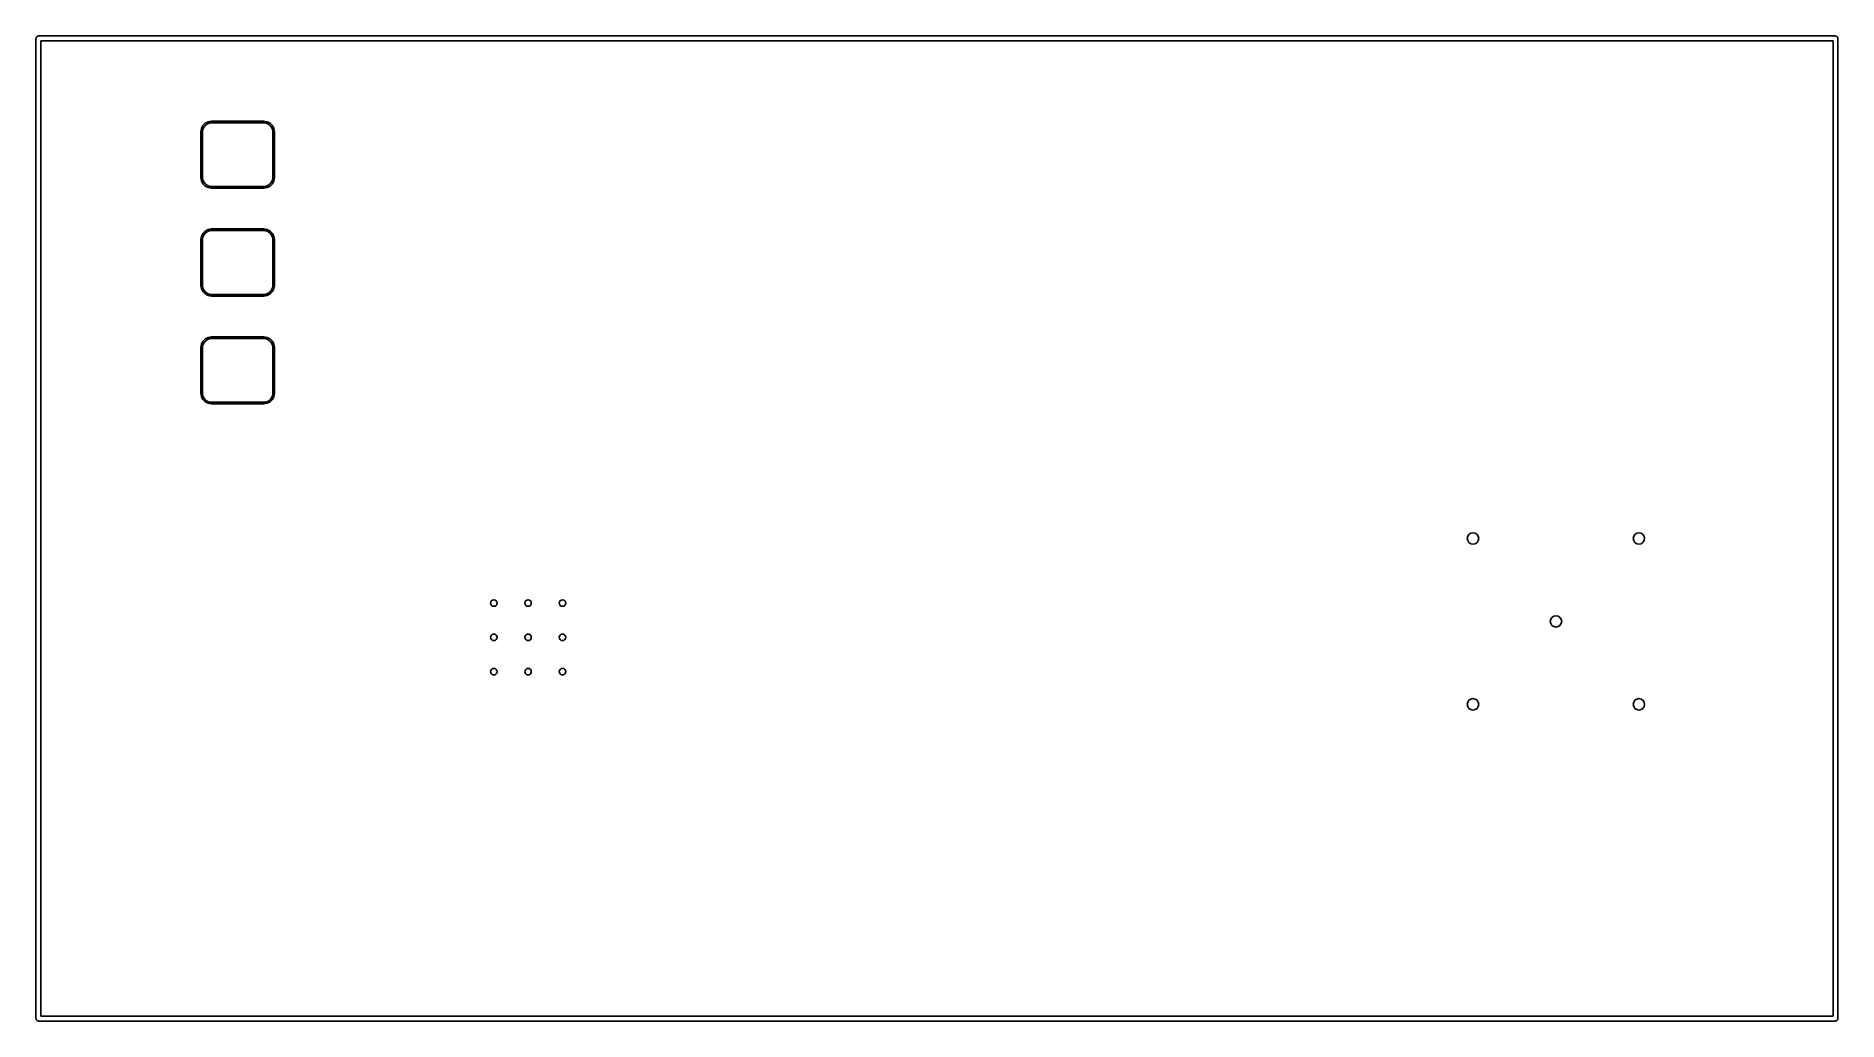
# Model space of a CAD drawing. Extents: x 5.31 to 7.48, y -5.09 to -3.91.
import ezdxf

# ---------------------------------------------------------------- set-up
doc = ezdxf.new("R2010")
doc.units = 0
doc.header["$MEASUREMENT"] = 0
doc.layers.add('BLACK', color=7, linetype='CONTINUOUS')

msp = doc.modelspace()

# ---------------------------------------------------------------- linework, layer by layer
at = {"layer": 'BLACK', "linetype": 'CONTINUOUS'}
for p, q in [((5.3075, -3.9084), (5.3084, -3.9075)), ((5.3084, -3.9075), (5.3094, -3.9071)), ((5.3094, -3.9071), (5.31, -3.907)), ((5.31, -3.907), (7.4754, -3.907)), ((7.4754, -3.907), (7.4759, -3.9071)), ((7.4759, -3.9071), (7.477, -3.9075)), ((7.477, -3.9075), (7.4778, -3.9084)), ((5.307, -3.91), (5.3071, -3.9094)), ((5.307, -5.0911), (5.307, -3.91)), ((5.3071, -3.9094), (5.3075, -3.9084)), ((5.313, -3.913), (5.313, -5.0881)), ((7.4724, -3.913), (5.313, -3.913)), ((7.4724, -5.0881), (7.4724, -3.913)), ((7.4778, -3.9084), (7.4783, -3.9094)), ((7.4783, -3.9094), (7.4783, -3.91)), ((7.4783, -3.91), (7.4783, -5.0911)), ((5.5063, -4.0185), (5.5082, -4.0149)), ((5.5082, -4.0149), (5.511, -4.0121)), ((5.5108, -4.0147), (5.5087, -4.0175)), ((5.5135, -4.0127), (5.5108, -4.0147)), ((5.511, -4.0121), (5.5145, -4.0103)), ((5.5168, -4.0116), (5.5135, -4.0127)), ((5.5145, -4.0103), (5.5185, -4.0096)), ((5.5185, -4.0116), (5.5168, -4.0116)), ((5.5185, -4.0096), (5.5815, -4.0096)), ((5.5815, -4.0116), (5.5185, -4.0116)), ((5.5815, -4.0096), (5.5855, -4.0103)), ((5.5832, -4.0116), (5.5815, -4.0116)), ((5.5865, -4.0127), (5.5832, -4.0116)), ((5.5855, -4.0103), (5.589, -4.0121)), ((5.5892, -4.0147), (5.5865, -4.0127)), ((5.589, -4.0121), (5.5918, -4.0149)), ((5.5913, -4.0175), (5.5892, -4.0147)), ((5.5918, -4.0149), (5.5937, -4.0185)), ((5.5057, -4.0224), (5.5063, -4.0185)), ((5.5057, -4.0776), (5.5057, -4.0224)), ((5.5087, -4.0175), (5.5077, -4.0207)), ((5.5077, -4.0207), (5.5077, -4.0224)), ((5.5077, -4.0224), (5.5077, -4.0776)), ((5.5923, -4.0207), (5.5913, -4.0175)), ((5.5923, -4.0224), (5.5923, -4.0207)), ((5.5923, -4.0776), (5.5923, -4.0224)), ((5.5937, -4.0185), (5.5943, -4.0224)), ((5.5943, -4.0224), (5.5943, -4.0776)), ((5.5063, -4.0815), (5.5057, -4.0776)), ((5.5082, -4.0851), (5.5063, -4.0815)), ((5.5077, -4.0776), (5.5077, -4.0793)), ((5.5077, -4.0793), (5.5087, -4.0825)), ((5.5913, -4.0825), (5.5923, -4.0793)), ((5.5937, -4.0815), (5.5918, -4.0851)), ((5.5923, -4.0793), (5.5923, -4.0776)), ((5.5943, -4.0776), (5.5937, -4.0815)), ((5.511, -4.0879), (5.5082, -4.0851)), ((5.5087, -4.0825), (5.5108, -4.0853)), ((5.5108, -4.0853), (5.5135, -4.0873)), ((5.5145, -4.0897), (5.511, -4.0879)), ((5.5135, -4.0873), (5.5168, -4.0884)), ((5.5185, -4.0904), (5.5145, -4.0897)), ((5.5168, -4.0884), (5.5185, -4.0884)), ((5.5185, -4.0884), (5.5815, -4.0884)), ((5.5815, -4.0904), (5.5185, -4.0904)), ((5.5815, -4.0884), (5.5832, -4.0884)), ((5.5855, -4.0897), (5.5815, -4.0904)), ((5.5832, -4.0884), (5.5865, -4.0873)), ((5.589, -4.0879), (5.5855, -4.0897)), ((5.5865, -4.0873), (5.5892, -4.0853)), ((5.5918, -4.0851), (5.589, -4.0879)), ((5.5892, -4.0853), (5.5913, -4.0825)), ((5.5063, -4.1485), (5.5082, -4.1449)), ((5.5082, -4.1449), (5.511, -4.1421)), ((5.5108, -4.1447), (5.5087, -4.1475)), ((5.5135, -4.1427), (5.5108, -4.1447)), ((5.511, -4.1421), (5.5145, -4.1403)), ((5.5168, -4.1416), (5.5135, -4.1427)), ((5.5145, -4.1403), (5.5185, -4.1396)), ((5.5185, -4.1416), (5.5168, -4.1416)), ((5.5185, -4.1396), (5.5815, -4.1396)), ((5.5815, -4.1416), (5.5185, -4.1416)), ((5.5815, -4.1396), (5.5855, -4.1403)), ((5.5832, -4.1416), (5.5815, -4.1416)), ((5.5865, -4.1427), (5.5832, -4.1416)), ((5.5855, -4.1403), (5.589, -4.1421)), ((5.5892, -4.1447), (5.5865, -4.1427)), ((5.589, -4.1421), (5.5918, -4.1449)), ((5.5913, -4.1475), (5.5892, -4.1447)), ((5.5918, -4.1449), (5.5937, -4.1485)), ((5.5057, -4.1524), (5.5063, -4.1485)), ((5.5057, -4.2076), (5.5057, -4.1524)), ((5.5087, -4.1475), (5.5077, -4.1507)), ((5.5077, -4.1507), (5.5077, -4.1524)), ((5.5077, -4.1524), (5.5077, -4.2076)), ((5.5923, -4.1507), (5.5913, -4.1475)), ((5.5923, -4.1524), (5.5923, -4.1507)), ((5.5923, -4.2076), (5.5923, -4.1524)), ((5.5937, -4.1485), (5.5943, -4.1524)), ((5.5943, -4.1524), (5.5943, -4.2076)), ((5.5063, -4.2115), (5.5057, -4.2076)), ((5.5082, -4.2151), (5.5063, -4.2115)), ((5.5077, -4.2076), (5.5077, -4.2093)), ((5.5077, -4.2093), (5.5087, -4.2125)), ((5.5913, -4.2125), (5.5923, -4.2093)), ((5.5937, -4.2115), (5.5918, -4.2151)), ((5.5923, -4.2093), (5.5923, -4.2076)), ((5.5943, -4.2076), (5.5937, -4.2115)), ((5.511, -4.2179), (5.5082, -4.2151)), ((5.5087, -4.2125), (5.5108, -4.2153)), ((5.5108, -4.2153), (5.5135, -4.2173)), ((5.5145, -4.2197), (5.511, -4.2179)), ((5.5135, -4.2173), (5.5168, -4.2184)), ((5.5185, -4.2204), (5.5145, -4.2197)), ((5.5168, -4.2184), (5.5185, -4.2184)), ((5.5185, -4.2184), (5.5815, -4.2184)), ((5.5815, -4.2204), (5.5185, -4.2204)), ((5.5815, -4.2184), (5.5832, -4.2184)), ((5.5855, -4.2197), (5.5815, -4.2204)), ((5.5832, -4.2184), (5.5865, -4.2173)), ((5.589, -4.2179), (5.5855, -4.2197)), ((5.5865, -4.2173), (5.5892, -4.2153)), ((5.5918, -4.2151), (5.589, -4.2179)), ((5.5892, -4.2153), (5.5913, -4.2125)), ((5.5063, -4.2785), (5.5082, -4.2749)), ((5.5082, -4.2749), (5.511, -4.2721)), ((5.5108, -4.2747), (5.5087, -4.2775)), ((5.5135, -4.2727), (5.5108, -4.2747)), ((5.511, -4.2721), (5.5145, -4.2703)), ((5.5168, -4.2716), (5.5135, -4.2727)), ((5.5145, -4.2703), (5.5185, -4.2696)), ((5.5185, -4.2716), (5.5168, -4.2716)), ((5.5185, -4.2696), (5.5815, -4.2696)), ((5.5815, -4.2716), (5.5185, -4.2716)), ((5.5815, -4.2696), (5.5855, -4.2703)), ((5.5832, -4.2716), (5.5815, -4.2716)), ((5.5865, -4.2727), (5.5832, -4.2716)), ((5.5855, -4.2703), (5.589, -4.2721)), ((5.5892, -4.2747), (5.5865, -4.2727)), ((5.589, -4.2721), (5.5918, -4.2749)), ((5.5913, -4.2775), (5.5892, -4.2747)), ((5.5918, -4.2749), (5.5937, -4.2785)), ((5.5057, -4.2824), (5.5063, -4.2785)), ((5.5057, -4.3376), (5.5057, -4.2824)), ((5.5087, -4.2775), (5.5077, -4.2807)), ((5.5077, -4.2807), (5.5077, -4.2824)), ((5.5077, -4.2824), (5.5077, -4.3376)), ((5.5923, -4.2807), (5.5913, -4.2775)), ((5.5923, -4.2824), (5.5923, -4.2807)), ((5.5923, -4.3376), (5.5923, -4.2824)), ((5.5937, -4.2785), (5.5943, -4.2824)), ((5.5943, -4.2824), (5.5943, -4.3376)), ((5.5063, -4.3415), (5.5057, -4.3376)), ((5.5082, -4.3451), (5.5063, -4.3415)), ((5.5077, -4.3376), (5.5077, -4.3393)), ((5.5077, -4.3393), (5.5087, -4.3425)), ((5.5913, -4.3425), (5.5923, -4.3393)), ((5.5937, -4.3415), (5.5918, -4.3451)), ((5.5923, -4.3393), (5.5923, -4.3376)), ((5.5943, -4.3376), (5.5937, -4.3415)), ((5.511, -4.3479), (5.5082, -4.3451)), ((5.5087, -4.3425), (5.5108, -4.3453)), ((5.5108, -4.3453), (5.5135, -4.3473)), ((5.5145, -4.3497), (5.511, -4.3479)), ((5.5135, -4.3473), (5.5168, -4.3484)), ((5.5185, -4.3504), (5.5145, -4.3497)), ((5.5168, -4.3484), (5.5185, -4.3484)), ((5.5185, -4.3484), (5.5815, -4.3484)), ((5.5815, -4.3504), (5.5185, -4.3504)), ((5.5815, -4.3484), (5.5832, -4.3484)), ((5.5855, -4.3497), (5.5815, -4.3504)), ((5.5832, -4.3484), (5.5865, -4.3473)), ((5.589, -4.3479), (5.5855, -4.3497)), ((5.5865, -4.3473), (5.5892, -4.3453)), ((5.5918, -4.3451), (5.589, -4.3479)), ((5.5892, -4.3453), (5.5913, -4.3425)), ((5.3071, -5.0917), (5.307, -5.0911)), ((5.3075, -5.0927), (5.3071, -5.0917)), ((5.3084, -5.0936), (5.3075, -5.0927)), ((5.3094, -5.094), (5.3084, -5.0936)), ((5.31, -5.0941), (5.3094, -5.094)), ((7.4754, -5.0941), (5.31, -5.0941)), ((5.313, -5.0881), (7.4724, -5.0881)), ((7.4759, -5.094), (7.4754, -5.0941)), ((7.477, -5.0936), (7.4759, -5.094)), ((7.4778, -5.0927), (7.477, -5.0936)), ((7.4783, -5.0917), (7.4778, -5.0927)), ((7.4783, -5.0911), (7.4783, -5.0917))]:
    msp.add_line(p, q, dxfattribs=at)
at = {"layer": 'BLACK'}
for centre, radius in [((7.0385, -4.5125), 0.00689), ((7.2385, -4.5125), 0.00689), ((5.8586, -4.5904), 0.00394), ((5.8999, -4.5904), 0.00394), ((5.9413, -4.5904), 0.00394), ((7.1385, -4.6125), 0.00689), ((5.8586, -4.6317), 0.00394), ((5.8999, -4.6317), 0.00394), ((5.9413, -4.6317), 0.00394), ((5.8586, -4.6731), 0.00394), ((5.8999, -4.6731), 0.00394), ((5.9413, -4.6731), 0.00394), ((7.0385, -4.7125), 0.00689), ((7.2385, -4.7125), 0.00689)]:
    msp.add_circle(centre, radius, dxfattribs=at)

doc.saveas('drawing.dxf')
